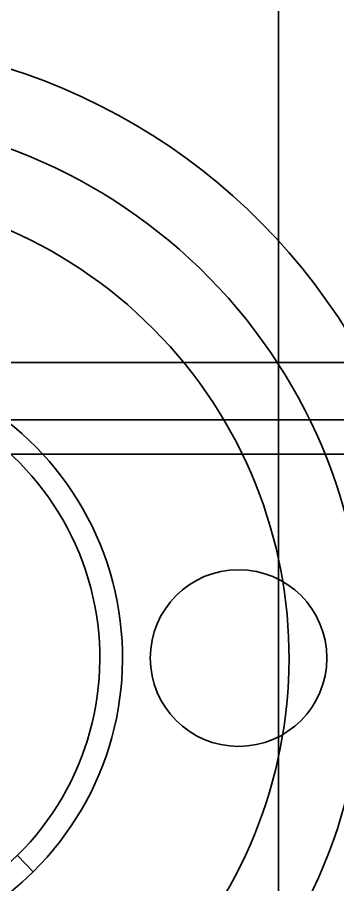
# Model space of a CAD drawing. Header units: millimetres. Extents: x -431 to 3717, y -325 to 2729.
# Drawn here: x 129.25 to 141.94, y 481.02 to 515.38 of the extents above; entities that cross this region are included whole.
import ezdxf

# ---------------------------------------------------------------- set-up
doc = ezdxf.new("R2010")
doc.units = ezdxf.units.MM

msp = doc.modelspace()

# ---------------------------------------------------------------- linework, layer by layer
at = {"color": 7, "linetype": 'Continuous', "lineweight": 35}
for p, q in [((139.601, 337), (139.601, 538.062)), ((139.601, 337), (139.601, 538.062)), ((161.515, 501.711), (81.515, 501.711)), ((161.515, 499.441), (81.515, 499.441)), ((161.515, 498.08), (81.515, 498.08)), ((161.515, 498.08), (81.515, 498.08)), ((129.88, 481.535), (129.247, 482.176))]:
    msp.add_line(p, q, dxfattribs=at)
msp.add_circle((138.015, 490), 3.5, dxfattribs=at)
msp.add_circle((138.015, 490), 3.5, dxfattribs=at)
for radius, start, end in [(24.5, 314.6585, 134.6585), (24.5, 314.6585, 134.6585), (21.5, 314.6585, 134.2993), (18.5, 314.9113, 134.6585), (24.5, 134.6585, 314.6585), (24.5, 134.6585, 314.6585), (21.5, 134.6585, 314.2993), (18.5, 134.9113, 314.6585), (11.9, 314.6585, 134.6585), (11, 314.6585, 134.6585), (11, 314.6585, 134.6585), (11.9, 134.6585, 314.6585), (11, 134.6585, 314.6585)]:
    msp.add_arc((121.515, 490), radius, start, end, dxfattribs=at)

doc.saveas('drawing.dxf')
